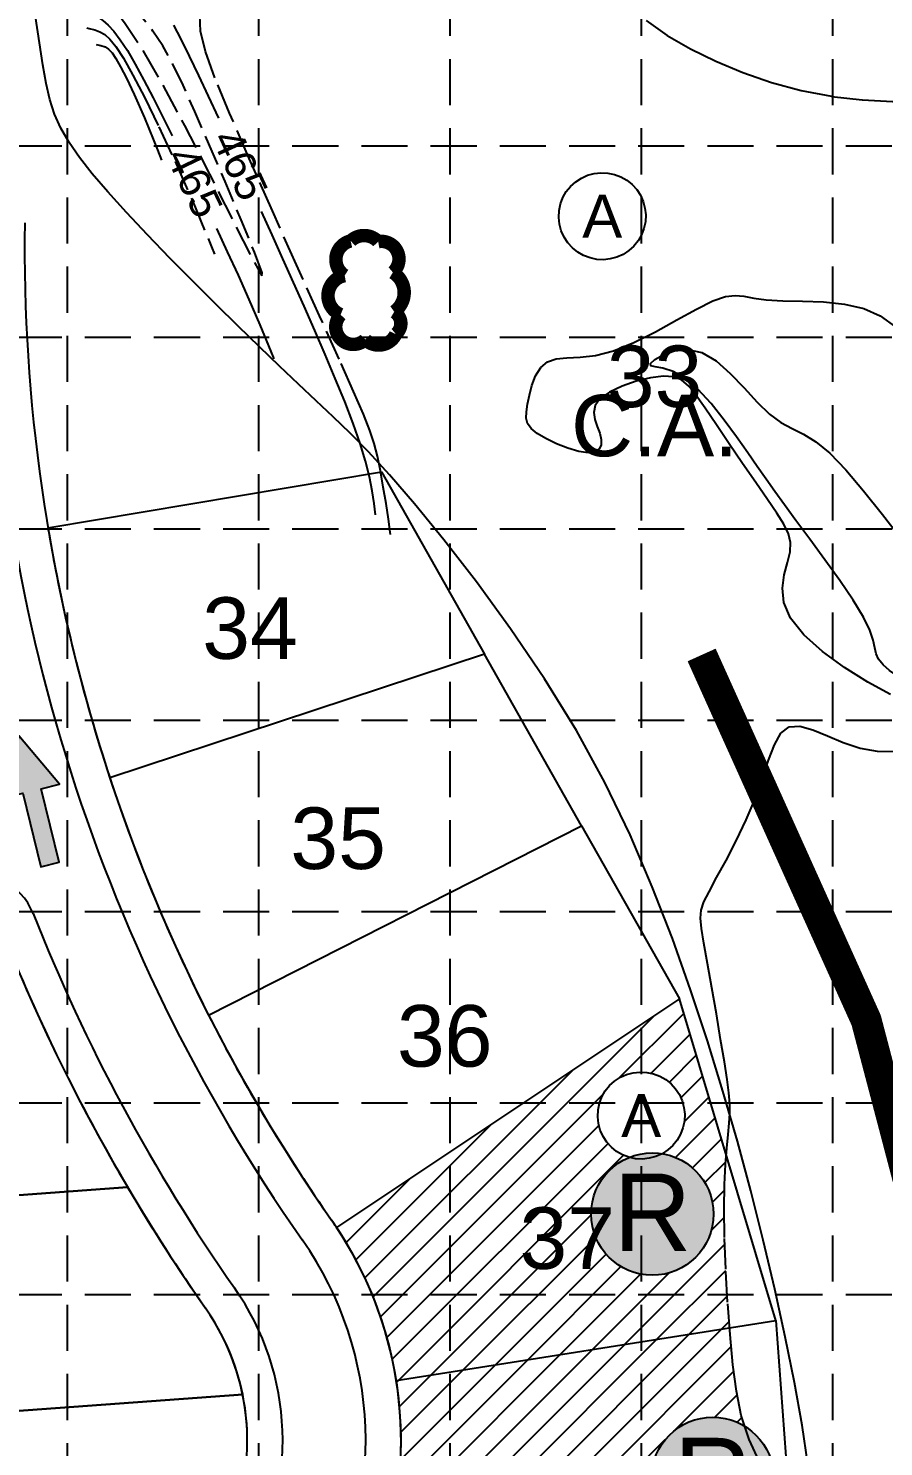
# Model space of a CAD drawing. Extents: x 6153 to 10142, y 8557 to 11052.
# Drawn here: x 8134.9 to 8413.1, y 9568.4 to 10029.5 of the extents above; entities that cross this region are included whole.
import ezdxf
from ezdxf.enums import TextEntityAlignment as Align

# ---------------------------------------------------------------- set-up
doc = ezdxf.new("R2010")
doc.units = 0
doc.header["$LTSCALE"] = 40
doc.header["$MEASUREMENT"] = 0
for name, pattern in [('DASH__25', [0.325, 0.25, -0.075]), ('DASH_DOT', [0.983, 0.8, -0.089, 0.005, -0.089]), ('DASH_DOT_LONG', [2.182, 2, -0.09, 0.002, -0.09]), ('DEPRESSION', [0.3501, 0.3, 0.05, 0.0001]), ('GUARDRAIL', [0.24, 0.2, 0.04]), ('HIDDEN', [0.375, 0.25, -0.125]), ('SOLID_OPEN_END', [200, 100, 100])]:
    doc.linetypes.add(name, pattern=pattern)
doc.layers.get('0').update_dxf_attribs({"linetype": 'CONTINUOUS'})
for name, color, linetype in [('1-BC', 6, 'GUARDRAIL'), ('1-BLOCK_NO', 6, 'CONTINUOUS'), ('1-LOT_NO', 1, 'CONTINUOUS'), ('1-ROW', 6, 'SOLID_OPEN_END'), ('1A-LOTS', 6, 'CONTINUOUS'), ('BASE', 7, 'CONTINUOUS'), ('GRID', 254, 'HIDDEN'), ('hatch', 2, 'CONTINUOUS'), ('LEGEND', 7, 'CONTINUOUS'), ('PROP_FLOODPLAIN', 12, 'DASH_DOT_LONG'), ('SILT', 200, 'CONTINUOUS'), ('TOPO_CON_100SC', 14, 'DASH__25'), ('TOPO_ICON_100SC', 15, 'CONTINUOUS')]:
    doc.layers.add(name, color=color, linetype=linetype)
doc.styles.add('ryland', font='ARIAL.TTF', dxfattribs={"height": 25})
doc.styles.get("Standard").update_dxf_attribs({"font": 'ARIAL.TTF'})

# ---------------------------------------------------------------- blocks, each defined once
blk = doc.blocks.new('RYLAND')
h = blk.add_hatch(color=81)
h.paths.add_polyline_path([(1.164, -1.048, 1), (-1.408, -1.048, 1)])
h.paths.add_polyline_path([(-1.348, -2.228), (1.104, -2.228), (1.104, 0.21), (-1.348, 0.21)], flags=25)
at = {"color": 5}
blk.add_circle((-0.122, -1.048), 1.286, dxfattribs=at)
at = {"layer": 'BASE', "color": 5, "style": 'ryland'}
blk.add_text('R', height=1.625, dxfattribs=at).set_placement((-0.122, -1.821), align=Align.CENTER)
blk = doc.blocks.new('arrow')
blk.add_lwpolyline([(-67.01, -25.36), (-59.33, -25.42), (-59.57, -56.14), (-51.89, -56.2), (-51.65, -25.48), (-43.97, -25.54), (-55.3, -2.41), (-67.01, -25.36)], close=True)
at = {"color": 254}
for points in [[(-43.97, -25.54), (-67.01, -25.36), (-55.3, -2.41), (-67.01, -25.36)], [(-59.57, -56.14), (-51.89, -56.2), (-59.33, -25.42), (-51.65, -25.48)]]:
    blk.add_solid(points, dxfattribs=at)

msp = doc.modelspace()

# ---------------------------------------------------------------- hatches: boundary and pattern name
at = {"layer": 'hatch', "linetype": 'Continuous'}
h = msp.add_hatch(dxfattribs=at)
h.set_pattern_fill('ANSI31', color=2, scale=50, style=0)
h.paths.add_polyline_path([(8362.32, 9615.33), (8361.7, 9626.06), (8361.3, 9636.38), (8361.15, 9645.72), (8361.28, 9653.6), (8361.62, 9660.1), (8361.87, 9663.15), (8346.62, 9713.91), (8235.11, 9639.62, -0.108098), (8254.54, 9589.86), (8362.95, 9607.01)])
h.paths.add_polyline_path([(8317.92, 9643.99, -0.304848), (8330.31, 9662.42), (8328.15, 9663.24), (8326.22, 9664.34), (8324.49, 9665.74), (8323, 9667.38), (8321.79, 9669.24), (8320.88, 9671.27), (8320.3, 9673.41), (8320.06, 9675.62), (8320.17, 9677.83), (8320.63, 9680.01), (8321.42, 9682.08), (8322.52, 9684.01), (8323.91, 9685.74), (8325.56, 9687.23), (8327.42, 9688.44), (8329.44, 9689.35), (8331.59, 9689.93), (8333.79, 9690.17), (8336.01, 9690.06), (8338.18, 9689.6), (8340.26, 9688.81), (8342.18, 9687.71), (8343.91, 9686.32), (8345.4, 9684.67), (8346.62, 9682.81), (8347.53, 9680.79), (8348.11, 9678.64), (8348.35, 9676.44), (8348.24, 9674.22), (8347.78, 9672.05), (8346.99, 9669.97), (8345.89, 9668.05), (8344.49, 9666.32), (8342.85, 9664.83), (8341.02, 9663.63, -0.36772), (8357.73, 9643.99, -1)], flags=16)
h.paths.add_polyline_path([(8318.86, 9625.73), (8356.8, 9625.73), (8356.8, 9663.45), (8318.86, 9663.45)], flags=24)
h.paths.add_polyline_path([(8299.82, 9628.42), (8320.47, 9628.42), (8320.47, 9643.75), (8299.82, 9643.75)], flags=24)
h.paths.add_polyline_path([(8324.15, 9665.53), (8344.26, 9665.53), (8344.26, 9686.53), (8324.15, 9686.53)], flags=24)
h = msp.add_hatch(dxfattribs=at)
h.set_pattern_fill('ANSI31', color=2, scale=50, style=0)
h.paths.add_polyline_path([(8270.45, 9191.27), (8281.52, 9204.18), (8280.75, 9328.98, -0.000566), (8243.56, 9328.63), (8243.56, 9328.63, -0.0005), (8210.75, 9328.4), (8211.46, 9214.62, -0.380456), (8217.98, 9208.61, -0.507493), (8227.98, 9208.36, -0.164406)])
h.paths.add_polyline_path([(8227.94, 9301.71, -1), (8267.75, 9301.71, -1)], flags=16)
h.paths.add_polyline_path([(8210.75, 9328.4, -0.001074), (8140.17, 9328.11), (8140.4, 9208.11, 0.000833), (8195.52, 9208.31, -0.627461), (8205.43, 9211.04, -0.283921), (8211.46, 9214.62)])
h.paths.add_polyline_path([(8158.66, 9302.67, -1), (8198.46, 9302.67, -1)], flags=16)
h.paths.add_polyline_path([(8221.29, 9483.79, -0.092937), (8183.82, 9456.99), (8243.54, 9328.67), (8280.75, 9328.98), (8335.45, 9386.76)])
h.paths.add_polyline_path([(8299.5, 9377.67, -1), (8259.7, 9377.67, -1)], flags=16)
h.paths.add_polyline_path([(8367.41, 9575.29), (8365.15, 9586.39), (8364.05, 9595.01), (8362.9, 9607.01), (8254.54, 9589.86, -0.108098), (8251.42, 9536.52), (8386.21, 9498.67), (8382.6, 9547.41), (8377.17, 9555.3, -0.932825), (8337.56, 9558.06, -0.577386)])
h.paths.add_polyline_path([(8228.88, 9283.45), (8266.82, 9283.45), (8266.82, 9321.17), (8228.88, 9321.17)], flags=24)
h.paths.add_polyline_path([(8236.37, 9249.9), (8257.02, 9249.9), (8257.02, 9265.22), (8236.37, 9265.22)], flags=24)
h.paths.add_polyline_path([(8159.59, 9284.41), (8197.54, 9284.41), (8197.54, 9322.13), (8159.59, 9322.13)], flags=24)
h.paths.add_polyline_path([(8164.97, 9255.53), (8185.61, 9255.53), (8185.61, 9270.85), (8164.97, 9270.85)], flags=24)
h.paths.add_polyline_path([(8260.64, 9359.41), (8298.58, 9359.41), (8298.58, 9397.13), (8260.64, 9397.13)], flags=24)
h.paths.add_polyline_path([(8246.77, 9392.08), (8267.41, 9392.08), (8267.41, 9407.39), (8246.77, 9407.39)], flags=24)
h.paths.add_polyline_path([(8314.68, 9544.85), (8335.32, 9544.85), (8335.32, 9560.17), (8314.68, 9560.17)], flags=24)

# ---------------------------------------------------------------- linework, layer by layer
at = {"layer": '1-BC', "color": 7, "linetype": 'Continuous'}
for centre, radius, start, end in [((8685.27, 9958.58), 563.16, 179.1989, 215.015), ((8117.79, 9734.38), 20, 21.5577, 107.0595), ((8685.27, 9958.58), 590.16, 201.55768, 215.01496), ((8131.08, 9570.32), 113.5, 263.7699, 35.015), ((8131.08, 9570.32), 86.5, 263.7699, 35.015)]:
    msp.add_arc(centre, radius, start, end, dxfattribs=at)
at = {"layer": '1-BLOCK_NO', "color": 7, "linetype": 'Continuous', "flags": 128}
for points in [[(8312.89, 9979.62), (8314.74, 9980.84), (8316.77, 9981.75), (8318.91, 9982.33), (8321.12, 9982.56), (8323.34, 9982.45), (8325.51, 9982), (8327.59, 9981.21), (8329.51, 9980.1), (8331.24, 9978.71), (8332.73, 9977.07), (8333.95, 9975.21), (8334.85, 9973.18), (8335.43, 9971.04), (8335.67, 9968.83), (8335.56, 9966.62), (8335.11, 9964.44), (8334.32, 9962.37), (8333.21, 9960.44), (8331.82, 9958.71), (8330.18, 9957.22), (8328.32, 9956.01), (8326.29, 9955.1), (8324.15, 9954.52), (8321.94, 9954.28), (8319.72, 9954.39), (8317.55, 9954.85), (8315.48, 9955.64), (8313.55, 9956.74), (8311.82, 9958.13), (8310.33, 9959.78), (8309.12, 9961.64), (8308.21, 9963.66), (8307.63, 9965.8), (8307.39, 9968.01), (8307.5, 9970.23), (8307.95, 9972.4), (8308.74, 9974.48), (8309.85, 9976.4), (8311.24, 9978.13), (8312.89, 9979.62)], [(8325.56, 9687.23), (8327.42, 9688.44), (8329.44, 9689.35), (8331.59, 9689.93), (8333.79, 9690.17), (8336.01, 9690.06), (8338.18, 9689.6), (8340.26, 9688.81), (8342.18, 9687.71), (8343.91, 9686.32), (8345.4, 9684.67), (8346.62, 9682.81), (8347.53, 9680.79), (8348.11, 9678.64), (8348.35, 9676.44), (8348.24, 9674.22), (8347.78, 9672.05), (8346.99, 9669.97), (8345.89, 9668.05), (8344.49, 9666.32), (8342.85, 9664.83), (8340.99, 9663.61), (8338.96, 9662.7), (8336.82, 9662.12), (8334.61, 9661.88), (8332.4, 9661.99), (8330.22, 9662.45), (8328.15, 9663.24), (8326.22, 9664.34), (8324.49, 9665.74), (8323, 9667.38), (8321.79, 9669.24), (8320.88, 9671.27), (8320.3, 9673.41), (8320.06, 9675.62), (8320.17, 9677.83), (8320.63, 9680.01), (8321.42, 9682.08), (8322.52, 9684.01), (8323.91, 9685.74), (8325.56, 9687.23)]]:
    msp.add_lwpolyline(points, close=True, dxfattribs=at)
at = {"layer": '1-ROW', "color": 7, "linetype": 'SOLID_OPEN_END'}
for centre, radius, start, end in [((8685.27, 9958.58), 551.66, 179.1989, 215.015), ((8685.27, 9958.58), 601.66, 201.75496, 215.01496), ((8131.08, 9570.32), 125, 263.7699, 35.015), ((8131.08, 9570.32), 75, 263.7699, 35.015)]:
    msp.add_arc(centre, radius, start, end, dxfattribs=at)
at = {"layer": '1A-LOTS', "color": 7, "linetype": 'Continuous'}
for p, q in [((8141.24, 9867.11), (8249.72, 9885.35)), ((8249.72, 9885.35), (8283.23, 9826.06)), ((8283.23, 9826.06), (8161.33, 9785.87)), ((8283.23, 9826.06), (8161.33, 9785.87)), ((8314.77, 9770.26), (8283.23, 9826.06)), ((8193.48, 9708.61), (8314.77, 9770.26)), ((8193.48, 9708.61), (8314.77, 9770.26)), ((8314.77, 9770.26), (8346.62, 9713.91)), ((8346.62, 9713.91), (8235.11, 9639.62)), ((8346.62, 9713.91), (8235.11, 9639.62)), ((8378, 9609.4), (8346.62, 9713.91)), ((8167.14, 9652.72), (8046.49, 9643.91)), ((8046.49, 9643.91), (8167.14, 9652.72)), ((8254.54, 9589.86), (8378, 9609.4)), ((8254.54, 9589.86), (8378, 9609.4)), ((8378, 9609.4), (8386.21, 9498.67)), ((8055.95, 9574.42), (8204.57, 9585.27)), ((8204.57, 9585.27), (8055.95, 9574.42))]:
    msp.add_line(p, q, dxfattribs=at)
for centre, radius, start, end in [((8685.27, 9958.58), 551.66, 189.5444, 198.2439), ((8685.27, 9958.58), 551.66, 198.2439, 206.9433), ((8685.27, 9958.58), 601.66, 201.75496, 210.55425), ((8685.27, 9958.58), 551.66, 206.9433, 215.015), ((8685.27, 9958.58), 601.66, 210.55425, 215.01496), ((8131.08, 9570.32), 125, 33.6716, 35.015), ((8131.08, 9570.32), 125, 8.9933, 33.6716), ((8131.08, 9570.32), 75, 11.4982, 35.015), ((8131.08, 9570.32), 125, 344.3149, 8.9933), ((8131.08, 9570.32), 75, 263.7699, 11.4982)]:
    msp.add_arc(centre, radius, start, end, dxfattribs=at)
at = {"layer": 'GRID', "color": 252, "linetype": 'HIDDEN', "ltscale": 1.5}
for p, q in [((8147.47, 10987.02), (8147.47, 8808.56)), ((8209.71, 10987.02), (8209.71, 8808.56)), ((8271.94, 10987.02), (8271.94, 8808.56)), ((8334.18, 10987.02), (8334.18, 8808.56)), ((8396.41, 10987.02), (8396.41, 8808.56)), ((6218.22, 9991.28), (10076.73, 9991.28)), ((6218.22, 9929.04), (10076.73, 9929.04)), ((6218.22, 9866.81), (10076.73, 9866.81)), ((6218.22, 9804.57), (10076.73, 9804.57)), ((6218.22, 9742.34), (10076.73, 9742.34)), ((6218.22, 9680.11), (10076.73, 9680.11)), ((6218.22, 9617.87), (10076.73, 9617.87))]:
    msp.add_line(p, q, dxfattribs=at)
at = {"layer": 'LEGEND', "color": 170, "ltscale": 100, "const_width": 4.37}
msp.add_lwpolyline([(8253.43, 9950.16, 0.520567), (8253.43, 9950.16, 0.765195), (8248.65, 9960.14, 0.417879), (8239.7, 9960.38, 0.6649), (8237.75, 9949.12, 0.744833), (8236.43, 9936.4, 0.975642), (8244.47, 9928.3, 0.520567), (8254.39, 9930.08, 0.520567), (8253.87, 9937.34, 0.540264), (8253.43, 9950.16)], format="xyb", close=True, dxfattribs=at)
at = {"layer": 'PROP_FLOODPLAIN', "color": 7, "linetype": 'DASH_DOT'}
msp.add_lwpolyline([(8388.43, 9562.73), (8386.53, 9575.31), (8384.05, 9589.17), (8381.08, 9604.03), (8377.68, 9619.57), (8373.93, 9635.49), (8369.88, 9651.53), (8365.51, 9667.67), (8360.81, 9683.92), (8355.73, 9700.3), (8350.26, 9716.84), (8344.34, 9733.55), (8337.82, 9750.38), (8330.56, 9767.3), (8322.38, 9784.26), (8313.12, 9801.2), (8302.75, 9818.01), (8291.71, 9834.27), (8280.58, 9849.5), (8269.96, 9863.21), (8260.41, 9874.91), (8252.35, 9884.29), (8245.54, 9891.76), (8239.57, 9897.89), (8234.03, 9903.24), (8228.53, 9908.41), (8222.72, 9913.86), (8216.54, 9919.71), (8210.01, 9925.96), (8203.13, 9932.62), (8195.93, 9939.7), (8188.44, 9947.17), (8180.91, 9954.81), (8173.6, 9962.37), (8166.77, 9969.62), (8160.71, 9976.3), (8155.62, 9982.24), (8151.44, 9987.55), (8148.09, 9992.42), (8145.44, 9997.06), (8143.4, 10001.64), (8141.84, 10006.39), (8140.62, 10011.61), (8139.54, 10017.62), (8138.46, 10024.76), (8137.19, 10033.35)], dxfattribs=at)
at = {"layer": 'SILT', "color": 200, "linetype": 'Continuous', "const_width": 10, "flags": 128}
msp.add_lwpolyline([(8353.86, 9825.77), (8407.38, 9707.02), (8430.97, 9617.28), (8433.58, 9286.13)], dxfattribs=at)
at = {"layer": 'TOPO_CON_100SC', "color": 5, "linetype": 'DASH__25', "flags": 128}
msp.add_lwpolyline([(8210.76, 9949.08), (8210.92, 9949.97), (8208.39, 9956.7), (8204.06, 9967.29), (8198.83, 9979.7), (8193.59, 9991.96), (8189.05, 10002.42), (8185.17, 10011.01), (8181.74, 10018.04), (8178.56, 10023.81), (8175.4, 10028.62), (8172.13, 10032.75), (8168.83, 10036.27), (8165.66, 10039.23), (8162.8, 10041.69), (8160.39, 10043.67), (8158.51, 10045.25), (8156.96, 10046.5), (8155.42, 10047.51), (8153.61, 10048.4), (8151.22, 10049.24), (8148.1, 10050.11), (8144.6, 10050.91), (8141.24, 10051.54), (8138.5, 10051.86), (8136.91, 10051.77), (8136.8, 10051.19), (8137.92, 10050.25), (8139.88, 10049.1), (8142.27, 10047.91), (8144.69, 10046.84), (8146.82, 10046.04), (8148.6, 10045.47), (8150.08, 10045.1), (8151.27, 10044.86), (8152.2, 10044.72), (8152.93, 10044.59), (8153.61, 10044.37), (8154.42, 10043.91), (8155.52, 10043.08), (8157.1, 10041.73), (8159.33, 10039.66), (8162.38, 10036.3), (8166.39, 10031.03), (8171.53, 10023.21), (8177.96, 10012.2), (8185.65, 9997.87), (8193.78, 9982.06), (8201.34, 9967.1), (8207.34, 9955.33), (8210.76, 9949.08)], close=True, dxfattribs=at)
at = {"layer": 'TOPO_CON_100SC', "color": 5, "linetype": 'DASH__25'}
for points in [[(8335.79, 10032.1), (8342.66, 10027.18), (8350.2, 10022.85), (8358.44, 10018.83), (8367.27, 10015.15), (8376.58, 10011.94), (8386.24, 10009.31), (8396.15, 10007.38), (8406.15, 10006.22), (8415.98, 10005.73), (8425.34, 10005.75), (8433.92, 10006.13), (8441.44, 10006.72), (8447.61, 10007.54), (8452.18, 10009.32), (8454.93, 10012.96), (8455.65, 10019.37), (8454.09, 10029.45), (8450.2, 10043.7)], [(8153.92, 10029.64), (8154.67, 10029.5), (8156.43, 10029.03), (8158.1, 10028.4), (8158.1, 10028.4)], [(8252.67, 9864.91), (8252.57, 9865.68), (8251.96, 9869.96), (8251.2, 9874.97), (8250.32, 9880.32), (8249.36, 9885.59), (8248.39, 9890.38), (8247.36, 9894.51), (8245.98, 9898.74), (8243.87, 9904.07), (8240.65, 9911.46), (8235.95, 9921.93), (8229.58, 9936.03), (8222.09, 9952.64), (8214.22, 9970.19), (8206.71, 9987.14), (8200.29, 10001.94), (8195.56, 10013.42), (8192.48, 10022.02), (8190.9, 10028.54), (8190.63, 10033.82)], [(8158.1, 10028.4), (8159.69, 10027.49), (8161.38, 10026), (8163.35, 10023.55), (8165.78, 10019.78), (8168.87, 10014.31), (8172.74, 10006.86), (8177.35, 9997.44), (8182.59, 9986.17), (8188.33, 9973.15), (8194.48, 9958.48), (8195.42, 9956.13)], [(8415.28, 9812.9), (8407.89, 9816.94), (8400.31, 9821.7), (8393.18, 9826.91), (8387.13, 9832.33), (8382.79, 9837.68), (8380.6, 9842.77), (8380.12, 9847.5), (8380.72, 9851.86), (8381.77, 9855.79), (8382.62, 9859.26), (8382.76, 9862.3), (8382.08, 9865.18), (8380.59, 9868.25), (8378.31, 9871.84), (8375.24, 9876.29), (8371.45, 9881.81), (8367.2, 9888.03), (8362.83, 9894.46), (8358.66, 9900.61), (8355.02, 9905.98), (8352.1, 9910.18), (8349.66, 9913.21), (8347.32, 9915.19), (8344.7, 9916.23), (8341.43, 9916.42), (8337.27, 9915.89), (8332.6, 9914.77), (8327.96, 9913.17), (8323.85, 9911.23), (8320.8, 9909.09), (8319.19, 9906.85), (8318.77, 9904.57), (8319.14, 9902.29), (8319.92, 9900.05), (8320.71, 9897.89), (8321.17, 9895.86), (8321.13, 9894.07), (8320.49, 9892.67), (8319.13, 9891.77), (8316.96, 9891.51), (8313.94, 9891.97), (8310.38, 9893.01), (8306.67, 9894.45), (8303.19, 9896.11), (8300.32, 9897.81), (8298.37, 9899.41), (8297.26, 9901.02), (8296.82, 9902.76), (8296.87, 9904.79), (8297.25, 9907.26), (8297.84, 9910.22), (8298.68, 9913.41), (8299.87, 9916.52), (8301.52, 9919.18), (8303.71, 9921.08), (8306.54, 9922.02), (8310.05, 9922.34), (8314.3, 9922.56), (8319.33, 9923.17), (8325.18, 9924.66), (8331.8, 9927.35), (8338.82, 9930.88), (8345.76, 9934.68), (8352.16, 9938.19), (8357.53, 9940.86), (8361.59, 9942.28), (8364.76, 9942.67), (8367.64, 9942.38), (8370.82, 9941.77), (8374.9, 9941.21), (8380.3, 9940.95), (8386.68, 9940.82), (8393.53, 9940.54), (8400.34, 9939.83), (8406.58, 9938.43), (8411.97, 9936.04), (8417.01, 9932.32)], [(8373.15, 9562.44), (8369.29, 9570.74), (8366.76, 9578.51), (8365.15, 9586.39), (8364.05, 9595.01), (8363.12, 9604.78), (8362.32, 9615.33), (8361.7, 9626.06), (8361.3, 9636.38), (8361.15, 9645.72), (8361.28, 9653.6), (8361.62, 9660.1), (8362.05, 9665.45), (8362.5, 9669.86), (8362.86, 9673.53), (8363.04, 9676.72), (8363, 9679.85), (8362.71, 9683.38), (8362.14, 9687.77), (8361.25, 9693.48), (8360.05, 9700.76), (8358.65, 9709.04), (8357.18, 9717.54), (8355.8, 9725.48), (8354.63, 9732.1), (8353.82, 9736.85), (8353.47, 9740.19), (8353.69, 9742.83), (8354.59, 9745.46), (8356.26, 9748.79), (8358.74, 9753.36), (8361.79, 9758.99), (8365.1, 9765.35), (8368.36, 9772.13), (8371.27, 9778.97), (8373.61, 9785.56), (8375.59, 9791.54), (8377.51, 9796.56), (8379.67, 9800.29), (8382.37, 9802.37), (8385.85, 9802.61), (8390.03, 9801.44), (8394.78, 9799.47), (8399.95, 9797.29), (8405.39, 9795.48), (8410.96, 9794.52), (8416.49, 9794.35)]]:
    msp.add_lwpolyline(points, dxfattribs=at)
at = {"layer": 'TOPO_CON_100SC', "color": 5, "linetype": 'DEPRESSION'}
for points in [[(8156.93, 10024.3), (8158.43, 10023.95), (8158.43, 10023.95)], [(8158.43, 10023.95), (8159.8, 10023.45), (8160.98, 10022.7), (8162.12, 10021.5), (8163.36, 10019.67), (8164.86, 10017.04), (8166.77, 10013.33), (8169.28, 10008), (8172.59, 10000.42), (8176.89, 9989.95), (8178.17, 9986.68)]]:
    msp.add_lwpolyline(points, dxfattribs=at)
at = {"layer": 'TOPO_CON_100SC', "color": 5, "linetype": 'DEPRESSION', "flags": 128}
msp.add_lwpolyline([(8348.47, 9915.77), (8344.59, 9917.94), (8341.28, 9919.02), (8338.78, 9919.48), (8337.35, 9919.81), (8337.26, 9920.48), (8338.67, 9921.81), (8341.36, 9923.4), (8345.01, 9924.69), (8349.3, 9925.12), (8353.92, 9924.14), (8358.58, 9921.38), (8363.19, 9917.32), (8367.66, 9912.63), (8371.94, 9908), (8375.95, 9904.1), (8379.67, 9901.38), (8383.27, 9899.41), (8386.97, 9897.52), (8390.99, 9895.05), (8395.54, 9891.35), (8400.77, 9885.93), (8406.56, 9879.11), (8412.69, 9871.41), (8418.97, 9863.32), (8425.18, 9855.37), (8431.11, 9847.96), (8436.51, 9841.22), (8441.1, 9835.17), (8444.61, 9829.84), (8446.79, 9825.24), (8447.44, 9821.41), (8446.77, 9818.32), (8445.07, 9815.93), (8442.64, 9814.23), (8439.77, 9813.17), (8436.71, 9812.72), (8433.54, 9812.81), (8430.31, 9813.37), (8427.05, 9814.33), (8423.8, 9815.61), (8420.62, 9817.15), (8417.64, 9818.86), (8415.01, 9820.68), (8412.87, 9822.54), (8411.39, 9824.36), (8410.6, 9826.14), (8410.17, 9828.11), (8409.64, 9830.56), (8408.56, 9833.78), (8406.48, 9838.07), (8403.12, 9843.59), (8398.77, 9849.98), (8393.91, 9856.74), (8389.01, 9863.4), (8384.52, 9869.44), (8380.79, 9874.54), (8377.65, 9878.92), (8374.8, 9882.96), (8371.97, 9887.03), (8368.85, 9891.53), (8365.23, 9896.68), (8361.21, 9902.16), (8356.95, 9907.48), (8352.65, 9912.17), (8348.47, 9915.77)], close=True, dxfattribs=at)
at = {"layer": 'TOPO_ICON_100SC', "color": 5, "linetype": 'Continuous'}
for points in [[(8150.86, 10035.06), (8152.76, 10034.75), (8154.44, 10034.37), (8155.98, 10033.85), (8157.49, 10033.1), (8159.07, 10032.05), (8160.78, 10030.56), (8162.66, 10028.53), (8164.74, 10025.81), (8167.06, 10022.27), (8169.64, 10017.85), (8172.45, 10012.68), (8175.43, 10006.95), (8178.51, 10000.84), (8181.66, 9994.54)], [(8247.75, 9871.34), (8247.35, 9875.03), (8246.73, 9879.11), (8245.82, 9883.66), (8244.52, 9888.77), (8242.75, 9894.55), (8240.47, 9901.04), (8237.75, 9908.13), (8234.69, 9915.65), (8231.4, 9923.42), (8227.99, 9931.29), (8224.55, 9939.12), (8221.1, 9946.89), (8217.64, 9954.61), (8214.17, 9962.31), (8210.7, 9969.99)], [(8196.08, 9964.42), (8199.57, 9956.87), (8203.06, 9949.21), (8206.58, 9941.31), (8210.13, 9933.08), (8213.74, 9924.4), (8214.69, 9922)]]:
    msp.add_lwpolyline(points, dxfattribs=at)
at = {"layer": 'TOPO_ICON_100SC', "color": 5, "linetype": 'Continuous', "flags": 128}
msp.add_lwpolyline([(8196.79, 10000.35), (8193.5, 10007.4), (8190.3, 10014.2), (8187.29, 10020.49), (8184.55, 10026.02), (8182.19, 10030.54)], dxfattribs=at)

# ---------------------------------------------------------------- block references
at = {"linetype": 'Continuous', "xscale": 0.8000000000014938, "yscale": 0.7999999999992724, "zscale": 0.8, "rotation": 14.18023344252466}
msp.add_blockref('arrow', (8174.14, 9812.15), dxfattribs=at)
at = {"color": 7, "xscale": 15.4749784294454, "yscale": 15.4749784294454, "zscale": 15.47497842944576}
for p in [(8339.72, 9660.2), (8359.35, 9574.27)]:
    msp.add_blockref('RYLAND', p, dxfattribs=at)

# ---------------------------------------------------------------- texts
at = {"layer": '1-BLOCK_NO', "color": 7, "linetype": 'Continuous'}
for p in [(8321.53, 9968.42), (8334.2, 9676.03)]:
    msp.add_text('A', height=14, dxfattribs=at).set_placement(p, align=Align.MIDDLE_CENTER)
at = {"layer": '1-LOT_NO', "color": 7, "linetype": 'Continuous'}
for s, p in [('33', (8338.55, 9916.36)), ('C.A.', (8338.55, 9900.36)), ('34', (8206.96, 9834.5)), ('35', (8235.62, 9766.18)), ('36', (8270.3, 9701.92)), ('37', (8310.15, 9636.16))]:
    msp.add_text(s, height=20, dxfattribs=at).set_placement(p, align=Align.MIDDLE_CENTER)
at = {"layer": 'TOPO_ICON_100SC', "color": 5, "linetype": 'Continuous'}
for rotation, p in [(294.5988, (8203.79, 9985.19)), (295.5758, (8188.98, 9979.53))]:
    msp.add_text('465', height=10, rotation=rotation, dxfattribs=at).set_placement(p, align=Align.MIDDLE_CENTER)

doc.saveas('drawing.dxf')
